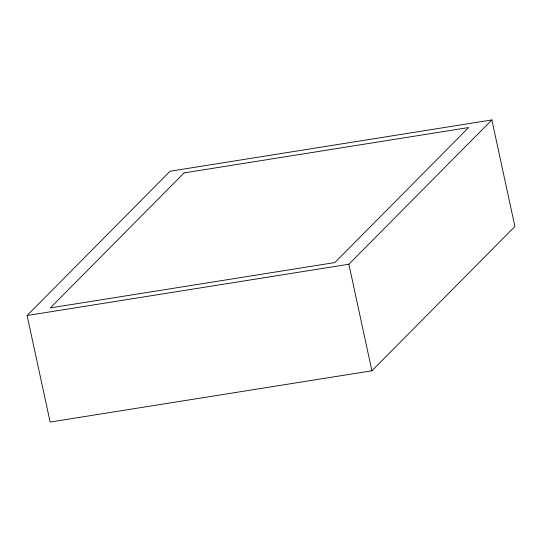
<?xml version="1.0" encoding="UTF-8"?>
<svg xmlns="http://www.w3.org/2000/svg" width="542" height="542" viewBox="0 0 542 542"><rect width="100%" height="100%" fill="white"/><g stroke="black" fill="none" stroke-linecap="round" stroke-linejoin="round"><path stroke-width="0.81" d="M27.1 315.519L170.093 171.225L491.865 119.945L514.9 226.481L371.907 370.775L50.135 422.055L27.1 315.519L348.872 264.232L491.865 119.945M348.872 264.232L371.907 370.775M184.124 172.891L50.325 307.91L334.841 262.565L468.64 127.546L184.124 172.891"/></g></svg>
